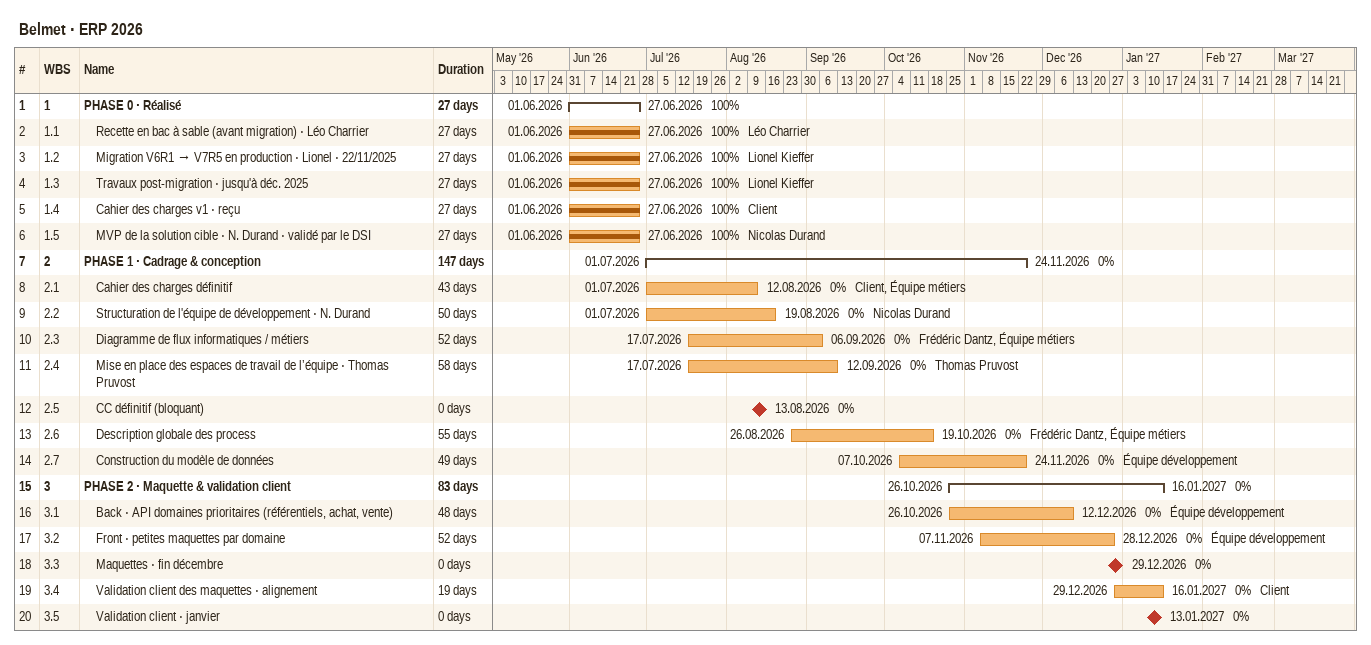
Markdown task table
Belmet · ERP 2026

| ID | WBS | Task | Duration | Start | Finish | Resources | % complete |
|---|---|---|---|---|---|---|---|
| 1 | 1 | **PHASE 0 · Réalisé** | 27d | 2026-06-01 | 2026-06-27 |  | 100 |
| 2 | 1.1 | Recette en bac à sable (avant migration) · Léo Charrier | 27d | 2026-06-01 | 2026-06-27 | Léo Charrier | 100 |
| 3 | 1.2 | Migration V6R1 → V7R5 en production · Lionel · 22/11/2025 | 27d | 2026-06-01 | 2026-06-27 | Lionel Kieffer | 100 |
| 4 | 1.3 | Travaux post-migration · jusqu'à déc. 2025 | 27d | 2026-06-01 | 2026-06-27 | Lionel Kieffer | 100 |
| 5 | 1.4 | Cahier des charges v1 · reçu | 27d | 2026-06-01 | 2026-06-27 | Client | 100 |
| 6 | 1.5 | MVP de la solution cible · N. Durand · validé par le DSI | 27d | 2026-06-01 | 2026-06-27 | Nicolas Durand | 100 |
| 7 | 2 | **PHASE 1 · Cadrage & conception** | 147d | 2026-07-01 | 2026-11-24 |  | 0 |
| 8 | 2.1 | Cahier des charges définitif | 43d | 2026-07-01 | 2026-08-12 | Client, Équipe métiers | 0 |
| 9 | 2.2 | Structuration de l'équipe de développement · N. Durand | 50d | 2026-07-01 | 2026-08-19 | Nicolas Durand | 0 |
| 10 | 2.3 | Diagramme de flux informatiques / métiers | 52d | 2026-07-17 | 2026-09-06 | Frédéric Dantz, Équipe métiers | 0 |
| 11 | 2.4 | Mise en place des espaces de travail de l’équipe · Thomas Pruvost | 58d | 2026-07-17 | 2026-09-12 | Thomas Pruvost | 0 |
| 12 | 2.5 | CC définitif (bloquant) | 0d | 2026-08-13 | 2026-08-13 |  | 0 |
| 13 | 2.6 | Description globale des process | 55d | 2026-08-26 | 2026-10-19 | Frédéric Dantz, Équipe métiers | 0 |
| 14 | 2.7 | Construction du modèle de données | 49d | 2026-10-07 | 2026-11-24 | Équipe développement | 0 |
| 15 | 3 | **PHASE 2 · Maquette & validation client** | 83d | 2026-10-26 | 2027-01-16 |  | 0 |
| 16 | 3.1 | Back · API domaines prioritaires (référentiels, achat, vente) | 48d | 2026-10-26 | 2026-12-12 | Équipe développement | 0 |
| 17 | 3.2 | Front · petites maquettes par domaine | 52d | 2026-11-07 | 2026-12-28 | Équipe développement | 0 |
| 18 | 3.3 | Maquettes · fin décembre | 0d | 2026-12-29 | 2026-12-29 |  | 0 |
| 19 | 3.4 | Validation client des maquettes · alignement | 19d | 2026-12-29 | 2027-01-16 | Client | 0 |
| 20 | 3.5 | Validation client · janvier | 0d | 2027-01-13 | 2027-01-13 |  | 0 |
